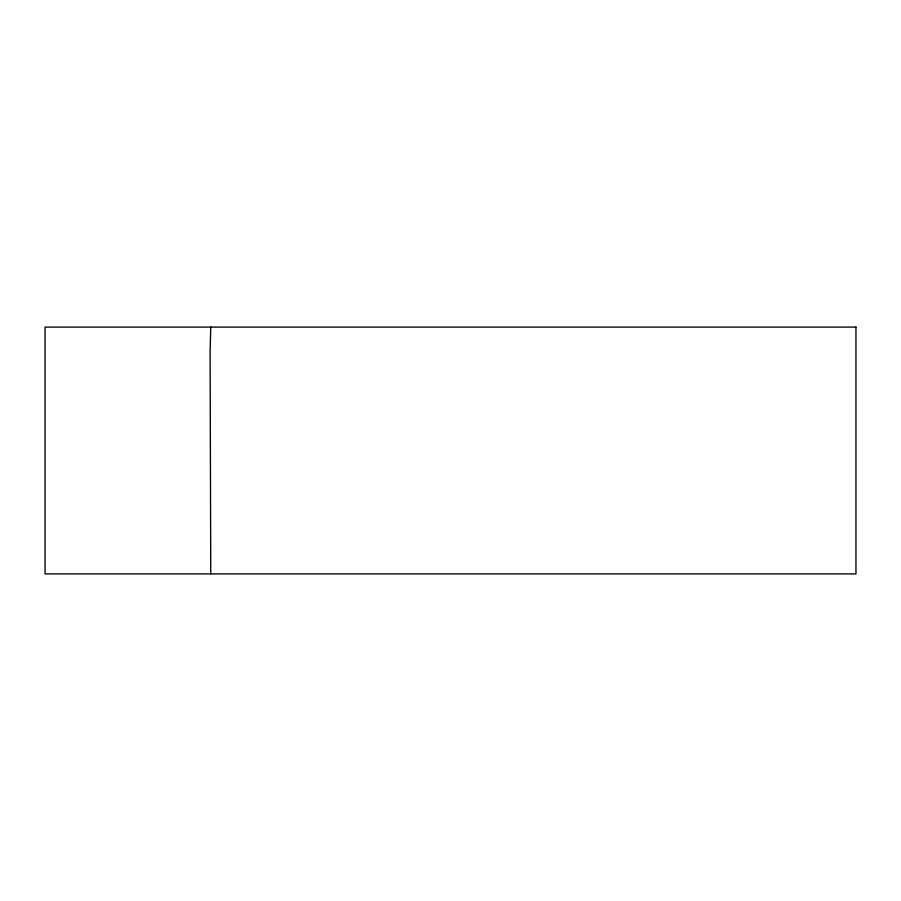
<?xml version="1.0" encoding="UTF-8"?>
<svg xmlns="http://www.w3.org/2000/svg" width="901" height="901" viewBox="0 0 901 901"><rect width="100%" height="100%" fill="white"/><g stroke="black" fill="none" stroke-linecap="round" stroke-linejoin="round"><path stroke-width="1.35" d="M210.755 327.097L210.102 352.325L210.755 573.903M855.95 327.097L45.05 327.097L45.05 573.903L855.95 573.903L855.95 327.097"/></g></svg>
